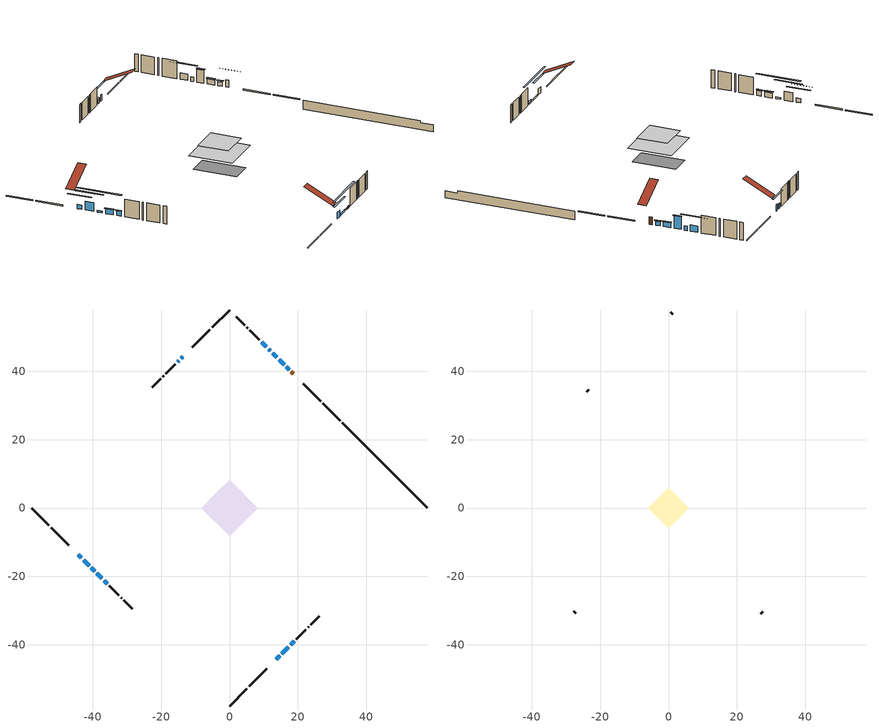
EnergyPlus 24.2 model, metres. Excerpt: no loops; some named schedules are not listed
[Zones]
conditioned space
 floor adiabatic (AdiabaticFloorConstruction): -8.29,0 0,8.29 8.29,0 0,-8.29 z2.9
 floor foundation (Slab1 construction): -6.22,2.07 -2.07,6.22 6.22,-2.07 2.07,-6.22 z-1.98
 wall outside (RimJoist1 construction): 0,-57.92 5.1,-52.82 / -57.92,0 -52.82,-5.1 / 0,57.92 -5.1,52.82 / 32.39,25.53 27.29,30.63 z0.46:0.76
 wall outside (RimJoist2 construction): 5.76,-52.16 10.85,-47.06 / -52.16,-5.76 -47.06,-10.85 / -5.76,52.16 -10.85,47.06 / 26.63,31.28 21.53,36.38 z0.46:0.76
 wall outside (AdiabaticWallConstruction 1): 18.67,39.25 18.09,39.83 z0.46:2.49
 wall outside (AdiabaticWallConstruction): 17.43,40.48 16.64,41.27 / -14.79,43.13 -15.2,42.71 z0.46:1.58; -13.72,44.2 -14.13,43.79 / 13.72,-44.2 14.69,-43.23 / 10.8,47.12 9.36,48.56 z0.46:2.21; -44.2,-13.72 -43.34,-14.58 z0.46:1.6; -42.68,-15.24 -41.03,-16.89 z0.46:2.9; 15.34,-42.57 17.21,-40.71 / -40.37,-17.54 -39.44,-18.48 z0.46:0.97; 15.99,41.93 14.55,43.37 / -36.67,-21.25 -35.81,-22.11 z0.46:1.81; 17.87,-40.05 18.91,-39.01 z0.46:0.71; -38.78,-19.14 -37.33,-20.59 z0.46:1.83; 13.89,44.03 12.62,45.3 z0.46:3.99; 11.96,45.96 11.46,46.46 z0.46:1.68
 wall outside (Wall1 construction): 19.57,-38.35 22.33,-35.58 / -35.15,-22.77 -32.38,-25.54 / -15.86,42.06 -18.63,39.29 / 8.7,49.21 5.94,51.98 z0.46:5.34
 wall outside (Wall2 construction): 22.99,-34.93 23.16,-34.75 / -31.72,-26.19 -31.55,-26.37 / -19.28,38.63 -19.46,38.46 / 5.28,52.64 5.11,52.81 z0.46:5.34
 wall outside (Wall3 construction): 23.82,-34.1 26.31,-31.61 / -30.89,-27.02 -28.41,-29.51 / -20.11,37.8 -22.6,35.32 / 4.45,53.47 1.96,55.96 z0.46:5.34
 wall foundation (FoundationWall1 construction): 33.04,24.87,-1.98 33.04,24.87,0.46 55.43,2.49,0.46 55.43,2.49,-0.11 57.92,0,-0.11 57.92,0,-1.98
 window (WindowConstruction): 17.43,40.48 16.64,41.27 z0.46:1.58
 window (WindowConstruction 8): -13.72,44.2 -14.13,43.79 z0.46:2.21
 window (WindowConstruction 9): 13.72,-44.2 14.69,-43.23 z0.46:2.21
 window (WindowConstruction 10): -44.2,-13.72 -43.34,-14.58 z0.46:1.6
 window (WindowConstruction 11): -42.68,-15.24 -41.03,-16.89 z0.46:2.9
 window (WindowConstruction 13): 15.34,-42.57 17.21,-40.71 z0.46:0.97
 window (WindowConstruction 14): -40.37,-17.55 -39.44,-18.48 z0.46:0.97
 window (WindowConstruction 1): 15.99,41.93 14.55,43.37 z0.46:1.81
 window (WindowConstruction 2): -14.79,43.13 -15.2,42.72 z0.46:1.58
 window (WindowConstruction 3): 17.87,-40.05 18.91,-39.01 z0.46:0.71
 window (WindowConstruction 4): -38.78,-19.14 -37.33,-20.59 z0.46:1.83
 window (WindowConstruction 5): -36.67,-21.25 -35.81,-22.11 z0.46:1.81
 window (WindowConstruction 6): 13.89,44.03 12.62,45.3 z0.46:3.99
 window (WindowConstruction 12): 11.96,45.96 11.46,46.46 z0.46:1.68
 window (WindowConstruction 7): 10.8,47.12 9.36,48.56 z0.46:2.21
 door (Door): 18.67,39.25 18.09,39.83 z0.46:2.49
 ceiling adiabatic (AdiabaticFloorConstruction): 0,-8.29 8.29,0 0,8.29 -8.29,0 z2.9
attic - vented
 floor to conditioned space (Floor1 construction Reversed): -5.86,0 0,5.86 5.86,0 0,-5.86 z5.34
 wall outside (Wall4 construction): 26.97,-30.95 27.61,-30.3 / -27.75,-30.17 -27.1,-30.81 / -23.26,34.66 -23.91,34.01 / 1.3,56.61 0.66,57.26 z0.46:5.34
 roof outside (Roof1 construction): 13.06,-44.86,5.34 7.52,-39.31,9.26 5.97,-40.86,9.26 11.51,-46.41,5.34; -44.86,-13.06,5.34 -39.31,-7.52,9.26 -40.86,-5.97,9.26 -46.41,-11.51,5.34; -13.06,44.86,5.34 -7.52,39.31,9.26 -5.97,40.86,9.26 -11.51,46.41,5.34; 19.33,38.59,5.34 13.78,33.05,9.26 15.33,31.5,9.26 20.88,37.04,5.34
shading: 16.43,41.49 17.65,40.27 17.94,40.56 16.72,41.78 z1.88; -16,41.92 -11.85,46.07 -12.14,46.36 -16.29,42.21 z4.85; 16.55,-41.36 11.85,-46.07 12.14,-46.36 16.84,-41.65 z4.85; -41.47,-16.45 -46.07,-11.85 -46.36,-12.14 -41.76,-16.74 z4.24; -39.16,-18.76 -44.55,-13.37 -44.84,-13.66 -39.45,-19.05 z5.54; 21.01,-36.9 11.54,-46.38 11.83,-46.67 21.3,-37.19 z6.35; -35.63,-22.28 -44.18,-13.74 -44.47,-14.03 -35.93,-22.57 z6.35; 14.41,43.51 16.13,41.79 16.42,42.08 14.7,43.8 z2.01; -15.34,42.57 -14.65,43.27 -14.94,43.56 -15.63,42.86 z1.78; 19.05,-38.87 17.72,-40.19 18.02,-40.48 19.34,-39.16 z0.91; -37.18,-20.73 -38.92,-18.99 -39.21,-19.28 -37.48,-21.02 z2.03; -35.67,-22.25 -36.81,-21.11 -37.1,-21.4 -35.96,-22.54 z2.01; 12.47,45.44 14.03,43.88 14.32,44.17 12.76,45.73 z4.19; 7.5,50.42 12.67,45.25 12.96,45.54 7.79,50.71 z4.85
[Building]
Building 1: Terrain=Suburbs
[Site:Location]
Quebec Intl AP_QC: Latitude {deg}=46.8; Longitude {deg}=-71.38; Time Zone {hr}=-5; Elevation {m}=74; Keep Site Location Information=Yes
[Site:GroundTemperature:Shallow]
0.0108218, -2.24938, -2.43038, -1.3578, 2.94801, 7.23376, 10.9493, 13.303, 13.5029, 11.5886, 7.96783, 3.81355
[Site:WaterMainsTemperature]
Calculation Method=Schedule; Temperature Schedule=mains temperature schedule
[Material] Roughness=Rough; Thermal Absorptance=0.9
Name | Thickness {m} | Conductivity {W/m-K} | Density {kg/m3} | Specific Heat {J/kg-K} | Solar Absorptance | Visible Absorptance
asphalt or fiberglass shingles | 0.00635 | 0.162714 | 1121.4 | 1465.45 | 0.4 | 0.4
ceiling loosefill ins | 0.254 | 0.0480833 | 16.02 | 1046.75 | 0.7 | 0.7
ceiling stud and cavity | 0.1397 | 0.0859558 | 65.682 | 1177.47 | 0.7 | 0.7
concrete 4.0 in. | 0.1016 | 1.803125 | 2242.8 | 837.4 | 0.7 | 0.7
concrete 8.0 in. | 0.2032 | 1.803125 | 2242.8 | 837.4 | 0.7 | 0.7
door material | 0.04445 | 0.0451087 | 512.64 | 1214.23 | 0.7 | 0.7
exterior vertical ins | 0.0633812 | 0.029427 | 32.04 | 1214.23 | 0.7 | 0.7
floor covering | 0.0127 | 0.0433444 | 54.468 | 1339.84 | 0.6 | 0.6
floor rigid ins; wall rigid ins 1 | 0.512978 | 0.029427 | 32.04 | 1214.23 | 0.7 | 0.7
floor stud and cavity | 0.1397 | 1.75129 | 37.0049 | 1207.88 | 0.7 | 0.7
furniture material conditioned space 1 | 0.1524 | 0.115458 | 640.8 | 1214.23 | 0.6 | 0.6
gypsum board | 0.0127 | 0.160291 | 801 | 837.4 | 0.6 | 0.6
gypsum board 1 | 0.0127 | 0.160291 | 801 | 837.4 | 0.7 | 0.7
osb sheathing 0.5 in. | 0.0127 | 0.115458 | 512.64 | 1214.23 | 0.7 | 0.7
osb sheathing 0.75 in. | 0.01905 | 0.115458 | 512.64 | 1214.23 | 0.7 | 0.7
osb sheathing 2.0 in. | 0.0508 | 0.115458 | 512.64 | 1214.23 | 0.7 | 0.7
rim joist rigid ins; wall rigid ins | 0.051816 | 0.029427 | 32.04 | 1214.23 | 0.7 | 0.7
rim joist stud and cavity | 0.0508 | 0.0407728 | 125.044 | 1163.47 | 0.6 | 0.6
rim joist stud and cavity 1 | 0.0508 | 0.0397613 | 125.044 | 1163.47 | 0.6 | 0.6
wall stud and cavity | 0.1397 | 0.169528 | 139.0536 | 1170.24 | 0.7 | 0.7
wall stud and cavity 1 | 0.1397 | 0.191179 | 139.0536 | 1170.24 | 0.7 | 0.7
wall stud and cavity 2 | 0.1397 | 0.167382 | 139.0536 | 1170.24 | 0.7 | 0.7
wall stud and cavity 3 | 0.0889 | 6.1454 | 50.32683 | 1063.81 | 0.6 | 0.6
wall stud and cavity 4 | 0.0889 | 0.380278 | 52.3479 | 1209.89 | 0.7 | 0.7
wall stud and cavity 5 | 0.0889 | 0.391764 | 83.0341 | 1211.67 | 0.7 | 0.7
wood siding | 0.0254 | 0.102417 | 544.68 | 1172.36 | 0.4 | 0.4
wood siding 1 | 0.00254 | 0.102417 | 544.68 | 1172.36 | 0.4 | 0.4
wood siding 2; wood siding 3; wood siding 4 | 0.0254 | 0.102417 | 544.68 | 1172.36 | 0.7 | 0.7
[WindowMaterial:SimpleGlazingSystem]
Name | U-Factor {W/m2-K} | Solar Heat Gain Coefficient
WindowMaterial | 2.78279 | 0.59
WindowMaterial 1 | 2.79244 | 0.64
WindowMaterial 10 | 2.97414 | 0.62
WindowMaterial 11 | 2.76462 | 0.47
WindowMaterial 2 | 2.770864 | 0.51
WindowMaterial 3 | 2.73452 | 0.32
WindowMaterial 4 | 2.78676 | 0.61
WindowMaterial 5 | 2.79812 | 0.68
WindowMaterial 6 | 2.79471 | 0.65
WindowMaterial 7 | 2.77597 | 0.54
WindowMaterial 8 | 2.77995 | 0.56
WindowMaterial 9 | 2.78449 | 0.6
[Construction]
AdiabaticFloorConstruction: floor stud and cavity, floor rigid ins, osb sheathing 0.75 in., floor covering
AdiabaticWallConstruction: wood siding 3, wall rigid ins 1, wall stud and cavity 4, gypsum board
AdiabaticWallConstruction 1: wood siding 4, wall rigid ins 1, wall stud and cavity 4, gypsum board
Door: door material
Floor1 construction Reversed: gypsum board, ceiling stud and cavity, ceiling loosefill ins
FoundationWall1 construction: concrete 8.0 in., gypsum board 1
furniture construction conditioned space 1: furniture material conditioned space 1
PartitionWallConstruction: gypsum board, wall stud and cavity 5, gypsum board
RimJoist1 construction: wood siding 2, rim joist rigid ins, osb sheathing 2.0 in., rim joist stud and cavity
RimJoist2 construction: wood siding 2, rim joist rigid ins, osb sheathing 2.0 in., rim joist stud and cavity 1
Roof1 construction: asphalt or fiberglass shingles
Slab1 construction: concrete 4.0 in.
Wall1 construction: wood siding, wall rigid ins, osb sheathing 0.5 in., wall stud and cavity, gypsum board
Wall2 construction: wood siding, wall rigid ins, osb sheathing 0.5 in., wall stud and cavity 1, gypsum board
Wall3 construction: wood siding, wall rigid ins, osb sheathing 0.5 in., wall stud and cavity 2, gypsum board
Wall4 construction: wood siding 1, wall stud and cavity 3
WindowConstruction: WindowMaterial
WindowConstruction 1; WindowConstruction 4: WindowMaterial 1
WindowConstruction 10: WindowMaterial 9
WindowConstruction 11; WindowConstruction 6: WindowMaterial 5
WindowConstruction 12: WindowMaterial 10
WindowConstruction 13; WindowConstruction 14: WindowMaterial 11
WindowConstruction 2: WindowMaterial 2
WindowConstruction 3: WindowMaterial 3
WindowConstruction 5: WindowMaterial 4
WindowConstruction 7: WindowMaterial 6
WindowConstruction 8: WindowMaterial 7
WindowConstruction 9: WindowMaterial 8
[Zone] Multiplier=1; Part of Total Floor Area=Yes
Name | Volume {m3}
attic - vented | 42.4608
conditioned space | 565.6
[Space]
Name | Zone | Volume {m3}
attic - vented 1 | attic - vented | 42.4608
conditioned space 1 | conditioned space | 565.6
[ZoneInfiltration:EffectiveLeakageArea]
infil attic - vented 1: Zone or Space=attic - vented 1; Schedule=Always On Discrete; Effective Air Leakage Area {cm2}=2537.35; Stack Coefficient=0.000611712; Wind Coefficient=1.67107e-05
[ZoneMixing]
whole house fan mix: Zone or Space=attic - vented; Schedule=Always On Continuous; Design Flow Rate Calculation Method=Flow/Zone; Design Flow Rate {m3/s}=0; Source Zone or Space=conditioned space
[SurfaceProperty:ExposedFoundationPerimeter]
Slab1: Exposed Perimeter Calculation Method=TotalExposedPerimeter; Total Exposed Perimeter {m}=35.175
[InternalMass] Zone or ZoneList=conditioned space; Space or SpaceList=conditioned space 1
Name | Construction | Surface Area {m2}
furniture mass conditioned space 1 | furniture construction conditioned space 1 | 82.4881
partition wall mass | PartitionWallConstruction | 206.22
[Lights]
interior lighting: Zone or ZoneList or Space or SpaceList=conditioned space 1; Schedule=interior lighting schedule; Design Level Calculation Method=LightingLevel; Lighting Level {W}=343.2; Return Air Fraction=0; Fraction Radiant=0.6; Fraction Visible=0.2; Fraction Replaceable=1
[People]
occupants: Zone or ZoneList or Space or SpaceList=conditioned space 1; Number of People Schedule=occupants schedule; Number of People Calculation Method=People; Number of People=3; Fraction Radiant=0.314171; Sensible Heat Fraction=0.56303; Activity Level Schedule=occupants activity schedule; Carbon Dioxide Generation Rate {m3/s-W}=0; Enable ASHRAE 55 Comfort Warnings=No; Mean Radiant Temperature Calculation Type=EnclosureAveraged
[ElectricEquipment] Zone or ZoneList or Space or SpaceList=conditioned space 1; Design Level Calculation Method=EquipmentLevel
Name | Schedule | Design Level {W} | Fraction Latent | Fraction Radiant | Fraction Lost
clothes dryer | clothes dryer schedule | 140.772 | 0.015 | 0.081 | 0.85
clothes washer | clothes washer schedule | 32.1985 | 0.03 | 0.162 | 0.7
cooking range | cooking range schedule | 215.147 | 0.08 | 0.432 | 0.2
dishwasher | dishwasher schedule | 66.8632 | 0.3 | 0.18 | 0.4
fridge | fridge schedule | 72.9452 | 0 | 0.6 | 0
mech vent house fan | mech vent house fan schedule | 19.9167 | 0 | 0 | 0.5
mech vent house fan cfis | mech vent house fan cfis schedule | 0 | 0 | 0 | 0
misc plug loads | misc plug loads schedule | 494.7 | 0.045 | 0.513 | 0.1
whole house fan | Always On Discrete | 0 | 0 | 0 | 1
[OtherEquipment] Zone or ZoneList or Space or SpaceList=conditioned space 1; Design Level Calculation Method=EquipmentLevel
Name | Fuel Type | Schedule | Design Level {W} | Fraction Latent | Fraction Radiant | Fraction Lost
clothes dryer 1 | Electricity | clothes dryer schedule | 0 | 0.015 | 0.081 | 0.85
cooking range 1 | Electricity | cooking range schedule | 0 | 0.08 | 0.432 | 0.2
general water use latent | None | general water use schedule | 62.594 | 1 | 0 | 0
general water use sensible | None | general water use schedule | -61.6891 | 0 | 0.6 | 0
mech vent house fan latent load | None | Always On Discrete | 0 | 1 | 0 | 0
mech vent house fan sensible load | None | Always On Discrete | 0 | 0 | 0 | 0
water heater energy adjustment1 | Electricity | Always On Discrete | 0.01 | 0 | 0 | 1
[ZoneInfiltration:DesignFlowRate] Zone or ZoneList or Space or SpaceList=conditioned space 1; Schedule=Always On Discrete; Design Flow Rate Calculation Method=Flow/Zone; Design Flow Rate {m3/s}=0
infil flow; natural vent flow; whole house fan flow
[ZoneControl:Thermostat]
conditioned space Thermostat: Zone or ZoneList=conditioned space; Control Type Schedule=conditioned space Thermostat Schedule; Control 1=conditioned space temperature setpoint; Temperature Difference Between Cutout And Setpoint {deltaC}=0
[ThermostatSetpoint:DualSetpoint]
conditioned space temperature setpoint: Heating Setpoint Temperature Schedule=heating setpoint; Cooling Setpoint Temperature Schedule=cooling setpoint
[Zone equipment]
conditioned space: electric baseboard
[Foundation:Kiva]
Foundation Kiva 1: Initial Indoor Air Temperature {C}=18; Wall Height Above Grade {m}=0.459974; Wall Depth Below Slab {m}=0.2032; Custom Block Material Name 1=exterior vertical ins; Custom Block Depth 1 {m}=2.43998; Custom Block X Position 1 {m}=0.2159; Custom Block Z Position 1 {m}=0
[Foundation:Kiva:Settings]
Soil Conductivity {W/m-K}=0.849921; Soil Density {kg/m3}=1842.3; Soil Specific Heat {J/kg-K}=418.7; Ground Solar Absorptivity=0.9; Ground Thermal Absorptivity=0.9; Ground Surface Roughness {m}=0.03; Far-Field Width {m}=40; Deep-Ground Boundary Condition=ZeroFlux; Deep-Ground Depth {m}=40; Minimum Cell Dimension {m}=0.2; Maximum Cell Growth Coefficient=3; Simulation Timestep=Timestep
[Exterior:Lights]
exterior lighting: Schedule=exterior lighting schedule; Design Level {W}=75.6
[EnergyManagementSystem:Sensor] Output:Variable or Output:Meter Index Key=conditioned space
Name | Output:Variable or Output:Meter
conditioned_space_clg_unmet_s | Zone Cooling Setpoint Not Met Time
conditioned_space_htg_unmet_s | Zone Heating Setpoint Not Met Time
fridge_tin_s; tin_s; tin_s_1 | Zone Mean Air Temperature
tout_s | Zone Outdoor Air Drybulb Temperature
win_s | Zone Air Humidity Ratio
[Schedule:Constant]
Name | Hourly Value
Always On Continuous; mech vent house fan schedule; mech vent house fan cfis schedule; Always On Discrete | 1
occupants activity schedule | 117.228
fridge schedule | 0
[Schedule:Week:Daily]
interior lighting schedule Week Rule - Jan1-Jan27: interior lighting schedule day, interior lighting schedule day, interior lighting schedule day, interior lighting schedule day, interior lighting schedule day, interior lighting schedule day, interior lighting schedule day, interior lighting schedule default day, interior lighting schedule default day, interior lighting schedule default day, interior lighting schedule default day, interior lighting schedule default day
interior lighting schedule Week Rule - Jan28-Feb3: interior lighting schedule day, interior lighting schedule day, interior lighting schedule day, interior lighting schedule day, interior lighting schedule day 1, interior lighting schedule day 1, interior lighting schedule day 1, interior lighting schedule default day, interior lighting schedule default day, interior lighting schedule default day, interior lighting schedule default day, interior lighting schedule default day
interior lighting schedule Week Rule - Feb4-Feb24: interior lighting schedule day 1, interior lighting schedule day 1, interior lighting schedule day 1, interior lighting schedule day 1, interior lighting schedule day 1, interior lighting schedule day 1, interior lighting schedule day 1, interior lighting schedule default day, interior lighting schedule default day, interior lighting schedule default day, interior lighting schedule default day, interior lighting schedule default day
interior lighting schedule Week Rule - Feb25-Mar3: interior lighting schedule day 1, interior lighting schedule day 1, interior lighting schedule day 1, interior lighting schedule day 1, interior lighting schedule day 2, interior lighting schedule day 2, interior lighting schedule day 2, interior lighting schedule default day, interior lighting schedule default day, interior lighting schedule default day, interior lighting schedule default day, interior lighting schedule default day
interior lighting schedule Week Rule - Mar4-Mar31: interior lighting schedule day 2, interior lighting schedule day 2, interior lighting schedule day 2, interior lighting schedule day 2, interior lighting schedule day 2, interior lighting schedule day 2, interior lighting schedule day 2, interior lighting schedule default day, interior lighting schedule default day, interior lighting schedule default day, interior lighting schedule default day, interior lighting schedule default day
interior lighting schedule Week Rule - Apr1-Apr28: interior lighting schedule day 3, interior lighting schedule day 3, interior lighting schedule day 3, interior lighting schedule day 3, interior lighting schedule day 3, interior lighting schedule day 3, interior lighting schedule day 3, interior lighting schedule default day, interior lighting schedule default day, interior lighting schedule default day, interior lighting schedule default day, interior lighting schedule default day
interior lighting schedule Week Rule - Apr29-May5: interior lighting schedule day 3, interior lighting schedule day 3, interior lighting schedule day 4, interior lighting schedule day 4, interior lighting schedule day 4, interior lighting schedule day 4, interior lighting schedule day 4, interior lighting schedule default day, interior lighting schedule default day, interior lighting schedule default day, interior lighting schedule default day, interior lighting schedule default day
interior lighting schedule Week Rule - May6-May26: interior lighting schedule day 4, interior lighting schedule day 4, interior lighting schedule day 4, interior lighting schedule day 4, interior lighting schedule day 4, interior lighting schedule day 4, interior lighting schedule day 4, interior lighting schedule default day, interior lighting schedule default day, interior lighting schedule default day, interior lighting schedule default day, interior lighting schedule default day
interior lighting schedule Week Rule - May27-Jun2: interior lighting schedule day 4, interior lighting schedule day 4, interior lighting schedule day 4, interior lighting schedule day 4, interior lighting schedule day 4, interior lighting schedule day 5, interior lighting schedule day 5, interior lighting schedule default day, interior lighting schedule default day, interior lighting schedule default day, interior lighting schedule default day, interior lighting schedule default day
interior lighting schedule Week Rule - Jun3-Jun30: interior lighting schedule day 5, interior lighting schedule day 5, interior lighting schedule day 5, interior lighting schedule day 5, interior lighting schedule day 5, interior lighting schedule day 5, interior lighting schedule day 5, interior lighting schedule default day, interior lighting schedule default day, interior lighting schedule default day, interior lighting schedule default day, interior lighting schedule default day
interior lighting schedule Week Rule - Jul1-Jul28: interior lighting schedule day 6, interior lighting schedule day 6, interior lighting schedule day 6, interior lighting schedule day 6, interior lighting schedule day 6, interior lighting schedule day 6, interior lighting schedule day 6, interior lighting schedule default day, interior lighting schedule default day, interior lighting schedule default day, interior lighting schedule default day, interior lighting schedule default day
interior lighting schedule Week Rule - Jul29-Aug4: interior lighting schedule day 6, interior lighting schedule day 6, interior lighting schedule day 6, interior lighting schedule day 7, interior lighting schedule day 7, interior lighting schedule day 7, interior lighting schedule day 7, interior lighting schedule default day, interior lighting schedule default day, interior lighting schedule default day, interior lighting schedule default day, interior lighting schedule default day
interior lighting schedule Week Rule - Aug5-Aug25: interior lighting schedule day 7, interior lighting schedule day 7, interior lighting schedule day 7, interior lighting schedule day 7, interior lighting schedule day 7, interior lighting schedule day 7, interior lighting schedule day 7, interior lighting schedule default day, interior lighting schedule default day, interior lighting schedule default day, interior lighting schedule default day, interior lighting schedule default day
interior lighting schedule Week Rule - Aug26-Sep1: interior lighting schedule day 7, interior lighting schedule day 7, interior lighting schedule day 7, interior lighting schedule day 7, interior lighting schedule day 7, interior lighting schedule day 7, interior lighting schedule day 8, interior lighting schedule default day, interior lighting schedule default day, interior lighting schedule default day, interior lighting schedule default day, interior lighting schedule default day
interior lighting schedule Week Rule - Sep2-Sep29: interior lighting schedule day 8, interior lighting schedule day 8, interior lighting schedule day 8, interior lighting schedule day 8, interior lighting schedule day 8, interior lighting schedule day 8, interior lighting schedule day 8, interior lighting schedule default day, interior lighting schedule default day, interior lighting schedule default day, interior lighting schedule default day, interior lighting schedule default day
interior lighting schedule Week Rule - Sep30-Oct6: interior lighting schedule day 8, interior lighting schedule day 9, interior lighting schedule day 9, interior lighting schedule day 9, interior lighting schedule day 9, interior lighting schedule day 9, interior lighting schedule day 9, interior lighting schedule default day, interior lighting schedule default day, interior lighting schedule default day, interior lighting schedule default day, interior lighting schedule default day
interior lighting schedule Week Rule - Oct7-Oct27: interior lighting schedule day 9, interior lighting schedule day 9, interior lighting schedule day 9, interior lighting schedule day 9, interior lighting schedule day 9, interior lighting schedule day 9, interior lighting schedule day 9, interior lighting schedule default day, interior lighting schedule default day, interior lighting schedule default day, interior lighting schedule default day, interior lighting schedule default day
interior lighting schedule Week Rule - Oct28-Nov3: interior lighting schedule day 9, interior lighting schedule day 9, interior lighting schedule day 9, interior lighting schedule day 9, interior lighting schedule day 10, interior lighting schedule day 10, interior lighting schedule day 10, interior lighting schedule default day, interior lighting schedule default day, interior lighting schedule default day, interior lighting schedule default day, interior lighting schedule default day
interior lighting schedule Week Rule - Nov4-Nov24: interior lighting schedule day 10, interior lighting schedule day 10, interior lighting schedule day 10, interior lighting schedule day 10, interior lighting schedule day 10, interior lighting schedule day 10, interior lighting schedule day 10, interior lighting schedule default day, interior lighting schedule default day, interior lighting schedule default day, interior lighting schedule default day, interior lighting schedule default day
interior lighting schedule Week Rule - Nov25-Dec1: interior lighting schedule day 10, interior lighting schedule day 10, interior lighting schedule day 10, interior lighting schedule day 10, interior lighting schedule day 10, interior lighting schedule day 10, interior lighting schedule day 11, interior lighting schedule default day, interior lighting schedule default day, interior lighting schedule default day, interior lighting schedule default day, interior lighting schedule default day
interior lighting schedule Week Rule - Dec2-Dec31: interior lighting schedule day 11, interior lighting schedule day 11, interior lighting schedule day 11, interior lighting schedule day 11, interior lighting schedule day 11, interior lighting schedule day 11, interior lighting schedule day 11, interior lighting schedule default day, interior lighting schedule default day, interior lighting schedule default day, interior lighting schedule default day, interior lighting schedule default day
occupants schedule Week Rule - Jan1-Dec31: occupants schedule day, occupants schedule day, occupants schedule day, occupants schedule day, occupants schedule day, occupants schedule day, occupants schedule day, occupants schedule default day, occupants schedule default day, occupants schedule default day, occupants schedule default day, occupants schedule default day
clothes dryer schedule Week Rule - Jan1-Dec31: clothes dryer schedule day, clothes dryer schedule day, clothes dryer schedule day, clothes dryer schedule day, clothes dryer schedule day, clothes dryer schedule day, clothes dryer schedule day, clothes dryer schedule default day, clothes dryer schedule default day, clothes dryer schedule default day, clothes dryer schedule default day, clothes dryer schedule default day
clothes washer schedule Week Rule - Jan1-Dec31: clothes washer schedule day, clothes washer schedule day, clothes washer schedule day, clothes washer schedule day, clothes washer schedule day, clothes washer schedule day, clothes washer schedule day, clothes washer schedule default day, clothes washer schedule default day, clothes washer schedule default day, clothes washer schedule default day, clothes washer schedule default day
cooking range schedule Week Rule - Jan1-Dec31: cooking range schedule day, cooking range schedule day, cooking range schedule day, cooking range schedule day, cooking range schedule day, cooking range schedule day, cooking range schedule day, cooking range schedule default day, cooking range schedule default day, cooking range schedule default day, cooking range schedule default day, cooking range schedule default day
dishwasher schedule Week Rule - Jan1-Dec31: dishwasher schedule day, dishwasher schedule day, dishwasher schedule day, dishwasher schedule day, dishwasher schedule day, dishwasher schedule day, dishwasher schedule day, dishwasher schedule default day, dishwasher schedule default day, dishwasher schedule default day, dishwasher schedule default day, dishwasher schedule default day
misc plug loads schedule Week Rule - Jan1-Dec31: misc plug loads schedule day, misc plug loads schedule day, misc plug loads schedule day, misc plug loads schedule day, misc plug loads schedule day, misc plug loads schedule day, misc plug loads schedule day, misc plug loads schedule default day, misc plug loads schedule default day, misc plug loads schedule default day, misc plug loads schedule default day, misc plug loads schedule default day
general water use schedule Week Rule - Jan1-Dec31: general water use schedule day, general water use schedule day, general water use schedule day, general water use schedule day, general water use schedule day, general water use schedule day, general water use schedule day, general water use schedule default day, general water use schedule default day, general water use schedule default day, general water use schedule default day, general water use schedule default day
exterior lighting schedule Week Rule - Jan1-Jan27: exterior lighting schedule day, exterior lighting schedule day, exterior lighting schedule day, exterior lighting schedule day, exterior lighting schedule day, exterior lighting schedule day, exterior lighting schedule day, exterior lighting schedule default day, exterior lighting schedule default day, exterior lighting schedule default day, exterior lighting schedule default day, exterior lighting schedule default day
exterior lighting schedule Week Rule - Jan28-Feb3: exterior lighting schedule day, exterior lighting schedule day, exterior lighting schedule day, exterior lighting schedule day, exterior lighting schedule day 1, exterior lighting schedule day 1, exterior lighting schedule day 1, exterior lighting schedule default day, exterior lighting schedule default day, exterior lighting schedule default day, exterior lighting schedule default day, exterior lighting schedule default day
exterior lighting schedule Week Rule - Feb4-Feb24: exterior lighting schedule day 1, exterior lighting schedule day 1, exterior lighting schedule day 1, exterior lighting schedule day 1, exterior lighting schedule day 1, exterior lighting schedule day 1, exterior lighting schedule day 1, exterior lighting schedule default day, exterior lighting schedule default day, exterior lighting schedule default day, exterior lighting schedule default day, exterior lighting schedule default day
exterior lighting schedule Week Rule - Feb25-Mar3: exterior lighting schedule day 1, exterior lighting schedule day 1, exterior lighting schedule day 1, exterior lighting schedule day 1, exterior lighting schedule day 2, exterior lighting schedule day 2, exterior lighting schedule day 2, exterior lighting schedule default day, exterior lighting schedule default day, exterior lighting schedule default day, exterior lighting schedule default day, exterior lighting schedule default day
exterior lighting schedule Week Rule - Mar4-Mar31: exterior lighting schedule day 2, exterior lighting schedule day 2, exterior lighting schedule day 2, exterior lighting schedule day 2, exterior lighting schedule day 2, exterior lighting schedule day 2, exterior lighting schedule day 2, exterior lighting schedule default day, exterior lighting schedule default day, exterior lighting schedule default day, exterior lighting schedule default day, exterior lighting schedule default day
exterior lighting schedule Week Rule - Apr1-Apr28: exterior lighting schedule day 3, exterior lighting schedule day 3, exterior lighting schedule day 3, exterior lighting schedule day 3, exterior lighting schedule day 3, exterior lighting schedule day 3, exterior lighting schedule day 3, exterior lighting schedule default day, exterior lighting schedule default day, exterior lighting schedule default day, exterior lighting schedule default day, exterior lighting schedule default day
exterior lighting schedule Week Rule - Apr29-May5: exterior lighting schedule day 3, exterior lighting schedule day 3, exterior lighting schedule day 4, exterior lighting schedule day 4, exterior lighting schedule day 4, exterior lighting schedule day 4, exterior lighting schedule day 4, exterior lighting schedule default day, exterior lighting schedule default day, exterior lighting schedule default day, exterior lighting schedule default day, exterior lighting schedule default day
exterior lighting schedule Week Rule - May6-May26: exterior lighting schedule day 4, exterior lighting schedule day 4, exterior lighting schedule day 4, exterior lighting schedule day 4, exterior lighting schedule day 4, exterior lighting schedule day 4, exterior lighting schedule day 4, exterior lighting schedule default day, exterior lighting schedule default day, exterior lighting schedule default day, exterior lighting schedule default day, exterior lighting schedule default day
exterior lighting schedule Week Rule - May27-Jun2: exterior lighting schedule day 4, exterior lighting schedule day 4, exterior lighting schedule day 4, exterior lighting schedule day 4, exterior lighting schedule day 4, exterior lighting schedule day 5, exterior lighting schedule day 5, exterior lighting schedule default day, exterior lighting schedule default day, exterior lighting schedule default day, exterior lighting schedule default day, exterior lighting schedule default day
exterior lighting schedule Week Rule - Jun3-Jun30: exterior lighting schedule day 5, exterior lighting schedule day 5, exterior lighting schedule day 5, exterior lighting schedule day 5, exterior lighting schedule day 5, exterior lighting schedule day 5, exterior lighting schedule day 5, exterior lighting schedule default day, exterior lighting schedule default day, exterior lighting schedule default day, exterior lighting schedule default day, exterior lighting schedule default day
exterior lighting schedule Week Rule - Jul1-Jul28: exterior lighting schedule day 6, exterior lighting schedule day 6, exterior lighting schedule day 6, exterior lighting schedule day 6, exterior lighting schedule day 6, exterior lighting schedule day 6, exterior lighting schedule day 6, exterior lighting schedule default day, exterior lighting schedule default day, exterior lighting schedule default day, exterior lighting schedule default day, exterior lighting schedule default day
exterior lighting schedule Week Rule - Jul29-Aug4: exterior lighting schedule day 6, exterior lighting schedule day 6, exterior lighting schedule day 6, exterior lighting schedule day 7, exterior lighting schedule day 7, exterior lighting schedule day 7, exterior lighting schedule day 7, exterior lighting schedule default day, exterior lighting schedule default day, exterior lighting schedule default day, exterior lighting schedule default day, exterior lighting schedule default day
exterior lighting schedule Week Rule - Aug5-Aug25: exterior lighting schedule day 7, exterior lighting schedule day 7, exterior lighting schedule day 7, exterior lighting schedule day 7, exterior lighting schedule day 7, exterior lighting schedule day 7, exterior lighting schedule day 7, exterior lighting schedule default day, exterior lighting schedule default day, exterior lighting schedule default day, exterior lighting schedule default day, exterior lighting schedule default day
[Schedule:Year]
interior lighting schedule: interior lighting schedule Week Rule - Jan1-Jan27, 1, 1, 1, 27, interior lighting schedule Week Rule - Jan28-Feb3, 1, 28, 2, 3, interior lighting schedule Week Rule - Feb4-Feb24, 2, 4, 2, 24, interior lighting schedule Week Rule - Feb25-Mar3, 2, 25, 3, 3, interior lighting schedule Week Rule - Mar4-Mar31, 3, 4, 3, 31, interior lighting schedule Week Rule - Apr1-Apr28, 4, 1, 4, 28, interior lighting schedule Week Rule - Apr29-May5, 4, 29, 5, 5, interior lighting schedule Week Rule - May6-May26, 5, 6, 5, 26, interior lighting schedule Week Rule - May27-Jun2, 5, 27, 6, 2, interior lighting schedule Week Rule - Jun3-Jun30, 6, 3, 6, 30, interior lighting schedule Week Rule - Jul1-Jul28, 7, 1, 7, 28, interior lighting schedule Week Rule - Jul29-Aug4, 7, 29, 8, 4, interior lighting schedule Week Rule - Aug5-Aug25, 8, 5, 8, 25, interior lighting schedule Week Rule - Aug26-Sep1, 8, 26, 9, 1, interior lighting schedule Week Rule - Sep2-Sep29, 9, 2, 9, 29, interior lighting schedule Week Rule - Sep30-Oct6, 9, 30, 10, 6, interior lighting schedule Week Rule - Oct7-Oct27, 10, 7, 10, 27, interior lighting schedule Week Rule - Oct28-Nov3, 10, 28, 11, 3, interior lighting schedule Week Rule - Nov4-Nov24, 11, 4, 11, 24, interior lighting schedule Week Rule - Nov25-Dec1, 11, 25, 12, 1, interior lighting schedule Week Rule - Dec2-Dec31, 12, 2, 12, 31
occupants schedule: occupants schedule Week Rule - Jan1-Dec31, 1, 1, 12, 31
clothes dryer schedule: clothes dryer schedule Week Rule - Jan1-Dec31, 1, 1, 12, 31
clothes washer schedule: clothes washer schedule Week Rule - Jan1-Dec31, 1, 1, 12, 31
cooking range schedule: cooking range schedule Week Rule - Jan1-Dec31, 1, 1, 12, 31
dishwasher schedule: dishwasher schedule Week Rule - Jan1-Dec31, 1, 1, 12, 31
misc plug loads schedule: misc plug loads schedule Week Rule - Jan1-Dec31, 1, 1, 12, 31
general water use schedule: general water use schedule Week Rule - Jan1-Dec31, 1, 1, 12, 31
exterior lighting schedule: exterior lighting schedule Week Rule - Jan1-Jan27, 1, 1, 1, 27, exterior lighting schedule Week Rule - Jan28-Feb3, 1, 28, 2, 3, exterior lighting schedule Week Rule - Feb4-Feb24, 2, 4, 2, 24, exterior lighting schedule Week Rule - Feb25-Mar3, 2, 25, 3, 3, exterior lighting schedule Week Rule - Mar4-Mar31, 3, 4, 3, 31, exterior lighting schedule Week Rule - Apr1-Apr28, 4, 1, 4, 28, exterior lighting schedule Week Rule - Apr29-May5, 4, 29, 5, 5, exterior lighting schedule Week Rule - May6-May26, 5, 6, 5, 26, exterior lighting schedule Week Rule - May27-Jun2, 5, 27, 6, 2, exterior lighting schedule Week Rule - Jun3-Jun30, 6, 3, 6, 30, exterior lighting schedule Week Rule - Jul1-Jul28, 7, 1, 7, 28, exterior lighting schedule Week Rule - Jul29-Aug4, 7, 29, 8, 4, exterior lighting schedule Week Rule - Aug5-Aug25, 8, 5, 8, 25, exterior lighting schedule Week Rule - Aug26-Sep1, 8, 26, 9, 1, exterior lighting schedule Week Rule - Sep2-Sep29, 9, 2, 9, 29, exterior lighting schedule Week Rule - Sep30-Oct6, 9, 30, 10, 6, exterior lighting schedule Week Rule - Oct7-Oct27, 10, 7, 10, 27, exterior lighting schedule Week Rule - Oct28-Nov3, 10, 28, 11, 3, exterior lighting schedule Week Rule - Nov4-Nov24, 11, 4, 11, 24, exterior lighting schedule Week Rule - Nov25-Dec1, 11, 25, 12, 1, exterior lighting schedule Week Rule - Dec2-Dec31, 12, 2, 12, 31
[Schedule:Compact]
conditioned space Thermostat Schedule: Through: 12/31, For: AllDays, Until: 24:00, 4
mains temperature schedule: Through: 01/01, For: AllDays, Until: 24:00, 5.175, Through: 01/02, For: AllDays, Until: 24:00, 5.10167, Through: 01/03, For: AllDays, Until: 24:00, 5.02889, Through: 01/04, For: AllDays, Until: 24:00, 4.95778, Through: 01/05, For: AllDays, Until: 24:00, 4.88778, Through: 01/06, For: AllDays, Until: 24:00, 4.81833, Through: 01/07, For: AllDays, Until: 24:00, 4.75056, Through: 01/08, For: AllDays, Until: 24:00, 4.68389, Through: 01/09, For: AllDays, Until: 24:00, 4.61833, Through: 01/10, For: AllDays, Until: 24:00, 4.55389, Through: 01/11, For: AllDays, Until: 24:00, 4.49056, Through: 01/12, For: AllDays, Until: 24:00, 4.42889, Through: 01/13, For: AllDays, Until: 24:00, 4.36778, Through: 01/14, For: AllDays, Until: 24:00, 4.30889, Through: 01/15, For: AllDays, Until: 24:00, 4.25056, Through: 01/16, For: AllDays, Until: 24:00, 4.19389, Through: 01/17, For: AllDays, Until: 24:00, 4.13833, Through: 01/18, For: AllDays, Until: 24:00, 4.08444, Through: 01/19, For: AllDays, Until: 24:00, 4.03167, Through: 01/20, For: AllDays, Until: 24:00, 3.98056, Through: 01/21, For: AllDays, Until: 24:00, 3.93056, Through: 01/22, For: AllDays, Until: 24:00, 3.88222, Through: 01/23, For: AllDays, Until: 24:00, 3.835, Through: 01/24, For: AllDays, Until: 24:00, 3.78944, Through: 01/25, For: AllDays, Until: 24:00, 3.74556, Through: 01/26, For: AllDays, Until: 24:00, 3.70278, Through: 01/27, For: AllDays, Until: 24:00, 3.66167, Through: 01/28, For: AllDays, Until: 24:00, 3.62167, Through: 01/29, For: AllDays, Until: 24:00, 3.58389, Through: 01/30, For: AllDays, Until: 24:00, 3.54722, Through: 01/31, For: AllDays, Until: 24:00, 3.51167, Through: 02/01, For: AllDays, Until: 24:00, 3.47833, Through: 02/02, For: AllDays, Until: 24:00, 3.44611, Through: 02/03, For: AllDays, Until: 24:00, 3.41556, Through: 02/04, For: AllDays, Until: 24:00, 3.38667, Through: 02/05, For: AllDays, Until: 24:00, 3.35944, Through: 02/06, For: AllDays, Until: 24:00, 3.33389, Through: 02/07, For: AllDays, Until: 24:00, 3.30944, Through: 02/08, For: AllDays, Until: 24:00, 3.28667, Through: 02/09, For: AllDays, Until: 24:00, 3.26611, Through: 02/10, For: AllDays, Until: 24:00, 3.24667, Through: 02/11, For: AllDays, Until: 24:00, 3.22889, Through: 02/12, For: AllDays, Until: 24:00, 3.21278, Through: 02/13, For: AllDays, Until: 24:00, 3.19833, Through: 02/14, For: AllDays, Until: 24:00, 3.18556, Through: 02/15, For: AllDays, Until: 24:00, 3.17389, Through: 02/16, For: AllDays, Until: 24:00, 3.16444, Through: 02/17, For: AllDays, Until: 24:00, 3.15667, Through: 02/18, For: AllDays, Until: 24:00, 3.15056, Through: 02/19, For: AllDays, Until: 24:00, 3.14556, Through: 02/20, For: AllDays, Until: 24:00, 3.14278, Through: 02/21, For: AllDays, Until: 24:00, 3.14111, Through: 02/22, For: AllDays, Until: 24:00, 3.14167, Through: 02/23, For: AllDays, Until: 24:00, 3.14333, Through: 02/24, For: AllDays, Until: 24:00, 3.14722, Through: 02/25, For: AllDays, Until: 24:00, 3.15222, Through: 02/26, For: AllDays, Until: 24:00, 3.15944, Through: 02/27, For: AllDays, Until: 24:00, 3.16778, Through: 02/28, For: AllDays, Until: 24:00, 3.17778, Through: 03/01, For: AllDays, Until: 24:00, 3.18944, Through: 03/02, For: AllDays, Until: 24:00, 3.20333, Through: 03/03, For: AllDays, Until: 24:00, 3.21833, Through: 03/04, For: AllDays, Until: 24:00, 3.235, Through: 03/05, For: AllDays, Until: 24:00, 3.25333, Through: 03/06, For: AllDays, Until: 24:00, 3.27333, Through: 03/07, For: AllDays, Until: 24:00, 3.29444, Through: 03/08, For: AllDays, Until: 24:00, 3.31778, Through: 03/09, For: AllDays, Until: 24:00, 3.34222, Through: 03/10, For: AllDays, Until: 24:00, 3.36889, Through: 03/11, For: AllDays, Until: 24:00, 3.39667, Through: 03/12, For: AllDays, Until: 24:00, 3.42611, Through: 03/13, For: AllDays, Until: 24:00, 3.45722, Through: 03/14, For: AllDays, Until: 24:00, 3.49, Through: 03/15, For: AllDays, Until: 24:00, 3.52389, Through: 03/16, For: AllDays, Until: 24:00, 3.55944, Through: 03/17, For: AllDays, Until: 24:00, 3.59667, Through: 03/18, For: AllDays, Until: 24:00, 3.63556, Through: 03/19, For: AllDays, Until: 24:00, 3.67556, Through: 03/20, For: AllDays, Until: 24:00, 3.71722, Through: 03/21, For: AllDays, Until: 24:00, 3.76056, Through: 03/22, For: AllDays, Until: 24:00, 3.80556, Through: 03/23, For: AllDays, Until: 24:00, 3.85111, Through: 03/24, For: AllDays, Until: 24:00, 3.89889, Through: 03/25, For: AllDays, Until: 24:00, 3.94778, Through: 03/26, For: AllDays, Until: 24:00, 3.99833, Through: 03/27, For: AllDays, Until: 24:00, 4.05, Through: 03/28, For: AllDays, Until: 24:00, 4.10333, Through: 03/29, For: AllDays, Until: 24:00, 4.15778, Through: 03/30, For: AllDays, Until: 24:00, 4.21333, Through: 03/31, For: AllDays, Until: 24:00, 4.27056, Through: 04/01, For: AllDays, Until: 24:00, 4.32944, Through: 04/02, For: AllDays, Until: 24:00, 4.38889, Through: 04/03, For: AllDays, Until: 24:00, 4.45, Through: 04/04, For: AllDays, Until: 24:00, 4.51222, Through: 04/05, For: AllDays, Until: 24:00, 4.57611, Through: 04/06, For: AllDays, Until: 24:00, 4.64056, Through: 04/07, For: AllDays, Until: 24:00, 4.70667, Through: 04/08, For: AllDays, Until: 24:00, 4.77389, Through: 04/09, For: AllDays, Until: 24:00, 4.84222, Through: 04/10, For: AllDays, Until: 24:00, 4.91167, Through: 04/11, For: AllDays, Until: 24:00, 4.98278, Through: 04/12, For: AllDays, Until: 24:00, 5.05444, Through: 04/13, For: AllDays, Until: 24:00, 5.12722, Through: 04/14, For: AllDays, Until: 24:00, 5.20111, Through: 04/15, For: AllDays, Until: 24:00, 5.27611, Through: 04/16, For: AllDays, Until: 24:00, 5.35167, Through: 04/17, For: AllDays, Until: 24:00, 5.42889, Through: 04/18, For: AllDays, Until: 24:00, 5.50667, Through: 04/19, For: AllDays, Until: 24:00, 5.58556, Through: 04/20, For: AllDays, Until: 24:00, 5.665, Through: 04/21, For: AllDays, Until: 24:00, 5.74611, Through: 04/22, For: AllDays, Until: 24:00, 5.82722, Through: 04/23, For: AllDays, Until: 24:00, 5.91, Through: 04/24, For: AllDays, Until: 24:00, 5.99278, Through: 04/25, For: AllDays, Until: 24:00, 6.07722, Through: 04/26, For: AllDays, Until: 24:00, 6.16167, Through: 04/27, For: AllDays, Until: 24:00, 6.24722, Through: 04/28, For: AllDays, Until: 24:00, 6.33389, Through: 04/29, For: AllDays, Until: 24:00, 6.42056, Through: 04/30, For: AllDays, Until: 24:00, 6.50833, Through: 05/01, For: AllDays, Until: 24:00, 6.59667, Through: 05/02, For: AllDays, Until: 24:00, 6.68556, Through: 05/03, For: AllDays, Until: 24:00, 6.775, Through: 05/04, For: AllDays, Until: 24:00, 6.86556, Through: 05/05, For: AllDays, Until: 24:00, 6.95611, Through: 05/06, For: AllDays, Until: 24:00, 7.04722, Through: 05/07, For: AllDays, Until: 24:00, 7.13889, Through: 05/08, For: AllDays, Until: 24:00, 7.23111, Through: 05/09, For: AllDays, Until: 24:00, 7.32333, Through: 05/10, For: AllDays, Until: 24:00, 7.41667, Through: 05/11, For: AllDays, Until: 24:00, 7.51, Through: 05/12, For: AllDays, Until: 24:00, 7.60389, Through: 05/13, For: AllDays, Until: 24:00, 7.69778, Through: 05/14, For: AllDays, Until: 24:00, 7.79222, Through: 05/15, For: AllDays, Until: 24:00, 7.88667, Through: 05/16, For: AllDays, Until: 24:00, 7.98167, Through: 05/17, For: AllDays, Until: 24:00, 8.07667, Through: 05/18, For: AllDays, Until: 24:00, 8.17167, Through: 05/19, For: AllDays, Until: 24:00, 8.26722, Through: 05/20, For: AllDays, Until: 24:00, 8.36278, Through: 05/21, For: AllDays, Until: 24:00, 8.45833, Through: 05/22, For: AllDays, Until: 24:00, 8.55444, Through: 05/23, For: AllDays, Until: 24:00, 8.65, Through: 05/24, For: AllDays, Until: 24:00, 8.74611, Through: 05/25, For: AllDays, Until: 24:00, 8.84167, Through: 05/26, For: AllDays, Until: 24:00, 8.93722, Through: 05/27, For: AllDays, Until: 24:00, 9.03333, Through: 05/28, For: AllDays, Until: 24:00, 9.12889, Through: 05/29, For: AllDays, Until: 24:00, 9.22389, Through: 05/30, For: AllDays, Until: 24:00, 9.31944, Through: 05/31, For: AllDays, Until: 24:00, 9.41444, Through: 06/01, For: AllDays, Until: 24:00, 9.50944, Through: 06/02, For: AllDays, Until: 24:00, 9.60389, Through: 06/03, For: AllDays, Until: 24:00, 9.69833, Through: 06/04, For: AllDays, Until: 24:00, 9.79278, Through: 06/05, For: AllDays, Until: 24:00, 9.88667, Through: 06/06, For: AllDays, Until: 24:00, 9.98, Through: 06/07, For: AllDays, Until: 24:00, 10.0728, Through: 06/08, For: AllDays, Until: 24:00, 10.1656, Through: 06/09, For: AllDays, Until: 24:00, 10.2578, Through: 06/10, For: AllDays, Until: 24:00, 10.3494, Through: 06/11, For: AllDays, Until: 24:00, 10.4411, Through: 06/12, For: AllDays, Until: 24:00, 10.5317, Through: 06/13, For: AllDays, Until: 24:00, 10.6222, Through: 06/14, For: AllDays, Until: 24:00, 10.7117, Through: 06/15, For: AllDays, Until: 24:00, 10.8006, Through: 06/16, For: AllDays, Until: 24:00, 10.8889, Through: 06/17, For: AllDays, Until: 24:00, 10.9772, Through: 06/18, For: AllDays, Until: 24:00, 11.0639, Through: 06/19, For: AllDays, Until: 24:00, 11.1506, Through: 06/20, For: AllDays, Until: 24:00, 11.2361, Through: 06/21, For: AllDays, Until: 24:00, 11.3211, Through: 06/22, For: AllDays, Until: 24:00, 11.4056, Through: 06/23, For: AllDays, Until: 24:00, 11.4889, Through: 06/24, For: AllDays, Until: 24:00, 11.5711, Through: 06/25, For: AllDays, Until: 24:00, 11.6533, Through: 06/26, For: AllDays, Until: 24:00, 11.7339, Through: 06/27, For: AllDays, Until: 24:00, 11.8139, Through: 06/28, For: AllDays, Until: 24:00, 11.8928, Through: 06/29, For: AllDays, Until: 24:00, 11.9711, Through: 06/30, For: AllDays, Until: 24:00, 12.0483, Through: 07/01, For: AllDays, Until: 24:00, 12.1244, Through: 07/02, For: AllDays, Until: 24:00, 12.1994, Through: 07/03, For: AllDays, Until: 24:00, 12.2733, Through: 07/04, For: AllDays, Until: 24:00, 12.3467, Through: 07/05, For: AllDays, Until: 24:00, 12.4183, Through: 07/06, For: AllDays, Until: 24:00, 12.4894, Through: 07/07, For: AllDays, Until: 24:00, 12.5589, Through: 07/08, For: AllDays, Until: 24:00, 12.6278, Through: 07/09, For: AllDays, Until: 24:00, 12.695, Through: 07/10, For: AllDays, Until: 24:00, 12.7617, Through: 07/11, For: AllDays, Until: 24:00, 12.8267, Through: 07/12, For: AllDays, Until: 24:00, 12.8906, Through: 07/13, For: AllDays, Until: 24:00, 12.9528, Through: 07/14, For: AllDays, Until: 24:00, 13.0144, Through: 07/15, For: AllDays, Until: 24:00, 13.0744, Through: 07/16, For: AllDays, Until: 24:00, 13.1333, Through: 07/17, For: AllDays, Until: 24:00, 13.1906, Through: 07/18, For: AllDays, Until: 24:00, 13.2467, Through: 07/19, For: AllDays, Until: 24:00, 13.3017, Through: 07/20, For: AllDays, Until: 24:00, 13.355, Through: 07/21, For: AllDays, Until: 24:00, 13.4072, Through: 07/22, For: AllDays, Until: 24:00, 13.4578, Through: 07/23, For: AllDays, Until: 24:00, 13.5067, Through: 07/24, For: AllDays, Until: 24:00, 13.5544, Through: 07/25, For: AllDays, Until: 24:00, 13.6011, Through: 07/26, For: AllDays, Until: 24:00, 13.6461, Through: 07/27, For: AllDays, Until: 24:00, 13.6894, Through: 07/28, For: AllDays, Until: 24:00, 13.7317, Through: 07/29, For: AllDays, Until: 24:00, 13.7722, Through: 07/30, For: AllDays, Until: 24:00, 13.8111, Through: 07/31, For: AllDays, Until: 24:00, 13.8489, Through: 08/01, For: AllDays, Until: 24:00, 13.8844, Through: 08/02, For: AllDays, Until: 24:00, 13.9189, Through: 08/03, For: AllDays, Until: 24:00, 13.9522, Through: 08/04, For: AllDays, Until: 24:00, 13.9833, Through: 08/05, For: AllDays, Until: 24:00, 14.0133, Through: 08/06, For: AllDays, Until: 24:00, 14.0411, Through: 08/07, For: AllDays, Until: 24:00, 14.0678, Through: 08/08, For: AllDays, Until: 24:00, 14.0933, Through: 08/09, For: AllDays, Until: 24:00, 14.1167, Through: 08/10, For: AllDays, Until: 24:00, 14.1383, Through: 08/11, For: AllDays, Until: 24:00, 14.1589, Through: 08/12, For: AllDays, Until: 24:00, 14.1772, Through: 08/13, For: AllDays, Until: 24:00, 14.1944, Through: 08/14, For: AllDays, Until: 24:00, 14.21, Through: 08/15, For: AllDays, Until: 24:00, 14.2233, Through: 08/16, For: AllDays, Until: 24:00, 14.2356, Through: 08/17, For: AllDays, Until: 24:00, 14.2461, Through: 08/18, For: AllDays, Until: 24:00, 14.255, Through: 08/19, For: AllDays, Until: 24:00, 14.2622, Through: 08/20, For: AllDays, Until: 24:00, 14.2678, Through: 08/21, For: AllDays, Until: 24:00, 14.2717, Through: 08/22, For: AllDays, Until: 24:00, 14.2739, Through: 08/23, For: AllDays, Until: 24:00, 14.2744, Through: 08/24, For: AllDays, Until: 24:00, 14.2733, Through: 08/25, For: AllDays, Until: 24:00, 14.2711, Through: 08/26, For: AllDays, Until: 24:00, 14.2667, Through: 08/27, For: AllDays, Until: 24:00, 14.2606, Through: 08/28, For: AllDays, Until: 24:00, 14.2528, Through: 08/29, For: AllDays, Until: 24:00, 14.2439, Through: 08/30, For: AllDays, Until: 24:00, 14.2328, Through: 08/31, For: AllDays, Until: 24:00, 14.2206, Through: 09/01, For: AllDays, Until: 24:00, 14.2061, Through: 09/02, For: AllDays, Until: 24:00, 14.1906, Through: 09/03, For: AllDays, Until: 24:00, 14.1728, Through: 09/04, For: AllDays, Until: 24:00, 14.1539, Through: 09/05, For: AllDays, Until: 24:00, 14.1333, Through: 09/06, For: AllDays, Until: 24:00, 14.1111, Through: 09/07, For: AllDays, Until: 24:00, 14.0872, Through: 09/08, For: AllDays, Until: 24:00, 14.0617, Through: 09/09, For: AllDays, Until: 24:00, 14.035, Through: 09/10, For: AllDays, Until: 24:00, 14.0061, Through: 09/11, For: AllDays, Until: 24:00, 13.9761, Through: 09/12, For: AllDays, Until: 24:00, 13.9444, Through: 09/13, For: AllDays, Until: 24:00, 13.9111, Through: 09/14, For: AllDays, Until: 24:00, 13.8761, Through: 09/15, For: AllDays, Until: 24:00, 13.84, Through: 09/16, For: AllDays, Until: 24:00, 13.8022, Through: 09/17, For: AllDays, Until: 24:00, 13.7628, Through: 09/18, For: AllDays, Until: 24:00, 13.7217, Through: 09/19, For: AllDays, Until: 24:00, 13.6794, Through: 09/20, For: AllDays, Until: 24:00, 13.6356, Through: 09/21, For: AllDays, Until: 24:00, 13.59, Through: 09/22, For: AllDays, Until: 24:00, 13.5433, Through: 09/23, For: AllDays, Until: 24:00, 13.4956, Through: 09/24, For: AllDays, Until: 24:00, 13.4456, Through: 09/25, For: AllDays, Until: 24:00, 13.395, Through: 09/26, For: AllDays, Until: 24:00, 13.3422, Through: 09/27, For: AllDays, Until: 24:00, 13.2883, Through: 09/28, For: AllDays, Until: 24:00, 13.2333, Through: 09/29, For: AllDays, Until: 24:00, 13.1772, Through: 09/30, For: AllDays, Until: 24:00, 13.1194, Through: 10/01, For: AllDays, Until: 24:00, 13.06, Through: 10/02, For: AllDays, Until: 24:00, 13, Through: 10/03, For: AllDays, Until: 24:00, 12.9383, Through: 10/04, For: AllDays, Until: 24:00, 12.8756, Through: 10/05, For: AllDays, Until: 24:00, 12.8111, Through: 10/06, For: AllDays, Until: 24:00, 12.7456, Through: 10/07, For: AllDays, Until: 24:00, 12.6794, Through: 10/08, For: AllDays, Until: 24:00, 12.6117, Through: 10/09, For: AllDays, Until: 24:00, 12.5428, Through: 10/10, For: AllDays, Until: 24:00, 12.4728, Through: 10/11, For: AllDays, Until: 24:00, 12.4017, Through: 10/12, For: AllDays, Until: 24:00, 12.3294, Through: 10/13, For: AllDays, Until: 24:00, 12.2561, Through: 10/14, For: AllDays, Until: 24:00, 12.1817, Through: 10/15, For: AllDays, Until: 24:00, 12.1061, Through: 10/16, For: AllDays, Until: 24:00, 12.03, Through: 10/17, For: AllDays, Until: 24:00, 11.9528, Through: 10/18, For: AllDays, Until: 24:00, 11.8744, Through: 10/19, For: AllDays, Until: 24:00, 11.795, Through: 10/20, For: AllDays, Until: 24:00, 11.715, Through: 10/21, For: AllDays, Until: 24:00, 11.6339, Through: 10/22, For: AllDays, Until: 24:00, 11.5517, Through: 10/23, For: AllDays, Until: 24:00, 11.4689, Through: 10/24, For: AllDays, Until: 24:00, 11.3856, Through: 10/25, For: AllDays, Until: 24:00, 11.3011, Through: 10/26, For: AllDays, Until: 24:00, 11.2161, Through: 10/27, For: AllDays, Until: 24:00, 11.13, Through: 10/28, For: AllDays, Until: 24:00, 11.0433, Through: 10/29, For: AllDays, Until: 24:00, 10.9561, Through: 10/30, For: AllDays, Until: 24:00, 10.8683, Through: 10/31, For: AllDays, Until: 24:00, 10.7794, Through: 11/01, For: AllDays, Until: 24:00, 10.6906, Through: 11/02, For: AllDays, Until: 24:00, 10.6006, Through: 11/03, For: AllDays, Until: 24:00, 10.51, Through: 11/04, For: AllDays, Until: 24:00, 10.4194, Through: 11/05, For: AllDays, Until: 24:00, 10.3278, Through: 11/06, For: AllDays, Until: 24:00, 10.2361, Through: 11/07, For: AllDays, Until: 24:00, 10.1439, Through: 11/08, For: AllDays, Until: 24:00, 10.0511, Through: 11/09, For: AllDays, Until: 24:00, 9.95778, Through: 11/10, For: AllDays, Until: 24:00, 9.86444, Through: 11/11, For: AllDays, Until: 24:00, 9.77056, Through: 11/12, For: AllDays, Until: 24:00, 9.67611, Through: 11/13, For: AllDays, Until: 24:00, 9.58167, Through: 11/14, For: AllDays, Until: 24:00, 9.48722, Through: 11/15, For: AllDays, Until: 24:00, 9.39222, Through: 11/16, For: AllDays, Until: 24:00, 9.29667, Through: 11/17, For: AllDays, Until: 24:00, 9.20167, Through: 11/18, For: AllDays, Until: 24:00, 9.10611, Through: 11/19, For: AllDays, Until: 24:00, 9.01056, Through: 11/20, For: AllDays, Until: 24:00, 8.915, Through: 11/21, For: AllDays, Until: 24:00, 8.81889, Through: 11/22, For: AllDays, Until: 24:00, 8.72333, Through: 11/23, For: AllDays, Until: 24:00, 8.62722, Through: 11/24, For: AllDays, Until: 24:00, 8.53167, Through: 11/25, For: AllDays, Until: 24:00, 8.43611, Through: 11/26, For: AllDays, Until: 24:00, 8.34, Through: 11/27, For: AllDays, Until: 24:00, 8.245, Through: 11/28, For: AllDays, Until: 24:00, 8.14944, Through: 11/29, For: AllDays, Until: 24:00, 8.05389, Through: 11/30, For: AllDays, Until: 24:00, 7.95889, Through: 12/01, For: AllDays, Until: 24:00, 7.86444, Through: 12/02, For: AllDays, Until: 24:00, 7.76944, Through: 12/03, For: AllDays, Until: 24:00, 7.67556, Through: 12/04, For: AllDays, Until: 24:00, 7.58167, Through: 12/05, For: AllDays, Until: 24:00, 7.48778, Through: 12/06, For: AllDays, Until: 24:00, 7.39444, Through: 12/07, For: AllDays, Until: 24:00, 7.30167, Through: 12/08, For: AllDays, Until: 24:00, 7.20889, Through: 12/09, For: AllDays, Until: 24:00, 7.11722, Through: 12/10, For: AllDays, Until: 24:00, 7.02556, Through: 12/11, For: AllDays, Until: 24:00, 6.93444, Through: 12/12, For: AllDays, Until: 24:00, 6.84389, Through: 12/13, For: AllDays, Until: 24:00, 6.75389, Through: 12/14, For: AllDays, Until: 24:00, 6.66444, Through: 12/15, For: AllDays, Until: 24:00, 6.57556, Through: 12/16, For: AllDays, Until: 24:00, 6.48778, Through: 12/17, For: AllDays, Until: 24:00, 6.4, Through: 12/18, For: AllDays, Until: 24:00, 6.31333, Through: 12/19, For: AllDays, Until: 24:00, 6.22722, Through: 12/20, For: AllDays, Until: 24:00, 6.14167, Through: 12/21, For: AllDays, Until: 24:00, 6.05722, Through: 12/22, For: AllDays, Until: 24:00, 5.97333, Through: 12/23, For: AllDays, Until: 24:00, 5.89, Through: 12/24, For: AllDays, Until: 24:00, 5.80778, Through: 12/25, For: AllDays, Until: 24:00, 5.72667, Through: 12/26, For: AllDays, Until: 24:00, 5.64611, Through: 12/27, For: AllDays, Until: 24:00, 5.56667, Through: 12/28, For: AllDays, Until: 24:00, 5.48833, Through: 12/29, For: AllDays, Until: 24:00, 5.41056, Through: 12/30, For: AllDays, Until: 24:00, 5.33389, Through: 12/31, For: AllDays, Until: 24:00, 5.25778
